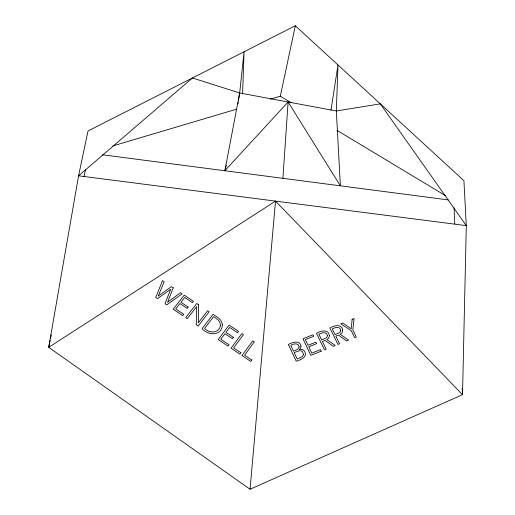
<?xml version="1.0" encoding="UTF-8"?>
<svg xmlns="http://www.w3.org/2000/svg" width="515" height="515" viewBox="0 0 515 515"><rect width="100%" height="100%" fill="white"/><g stroke="black" fill="none" stroke-linecap="round" stroke-linejoin="round"><path stroke-width="0.77" d="M242.591 93.994L244.065 51.77L239.675 92.97L238.419 100.818M282.889 178.325L288.117 101.996L224.855 170.755L239.675 92.97L192.43 77.977L78.576 175.795L48.706 347.335L250.058 489.25L462.515 394.664L466.294 225.634L463.918 180.688L295.327 25.75L88.033 130.965L78.576 175.795L466.294 225.634L380.315 103.856L336.34 110.983L239.675 92.97M250.058 489.25L275.525 201.114L48.706 347.335L50.161 340.306M330.971 110.216L337.995 64.961L336.34 110.983L340.376 185.831L288.117 101.996M237.924 103.953L238.175 102.388M50.483 338.741L51.294 334.84M84.042 176.645L85.509 169.557M270.375 99.15L280.302 96.202L295.327 25.75M224.855 170.755L226.31 165.431M112.798 145.932L236.733 109.135M102.446 154.777L448.185 199.897M280.302 96.202L291.194 102.762M336.874 130.263L445.488 195.655M275.525 201.114L462.515 394.664L462.232 388.271M454.063 207.854L454.79 223.916M198.629 304.751L198.339 322.834L207.622 310.757L209.154 311.775L198.191 326.059L196.273 324.765L196.717 306.56L187.241 318.688L185.709 317.658L196.73 303.483L198.629 304.751M300.927 345.977C301.127 347.368 300.342 348.642 299.376 349.479C301.668 348.713 304.114 350 305.06 352.17C307.294 357.558 300.065 360.088 296.247 361.227L288.361 344.496C291.979 342.327 299.807 339.72 300.927 345.977M222.371 324.811C221.868 336.347 208.079 335.626 202.086 328.679L213.03 314.362C216.892 316.841 222.132 319.551 222.371 324.811M342.687 330.07L342.546 331.673L341.722 333.096L340.19 334.222L348.578 340.145L346.601 340.936L338.516 335.085L335.819 336.16L339.546 343.782L337.924 344.438L329.928 328.068C333.714 325.493 341.78 323.504 342.687 330.07M329.355 335.374L329.201 336.99L328.364 338.426L326.813 339.559L335.233 345.52L333.244 346.325L325.126 340.434L322.396 341.522L326.104 349.196L324.463 349.859L316.506 333.372C320.304 330.791 328.467 328.737 329.355 335.374M352.138 319.294L351.236 328.77L342.765 322.995L340.756 323.793L351.224 330.669L354.693 337.679L356.296 337.035L352.82 330.031L354.127 318.508L352.138 319.294M220.375 325.313C219.641 333.289 209.058 333.778 204.655 328.37L213.558 316.719C216.686 318.598 220.613 321.141 220.375 325.313M340.776 330.289L340.57 331.441L339.668 332.529L335.072 334.634L332.291 328.943C334.885 327.405 340.158 325.937 340.776 330.289M327.431 335.593L327.212 336.759L326.298 337.859L321.65 339.984L318.882 334.254C321.489 332.709 326.819 331.197 327.431 335.593M299.144 347.013L297.973 349.157L293.479 351.127L290.769 345.385C293.28 343.55 298.906 342.552 299.144 347.013M303.547 354.346C303.013 357.333 299.498 357.919 297.187 358.987L294.149 352.55L299.434 350.676L301.005 350.76L302.266 351.462L303.547 354.346M173.252 287.821L167.523 302.311L180.533 292.681L182.213 293.801L166.731 304.893L164.967 303.708L170.761 289.218L157.461 298.655L155.704 297.47L162.502 280.643L164.163 281.757L158.214 296.061L171.456 286.623L173.252 287.821M251.777 360.049L250.766 361.427L241.966 355.511L252.736 340.859L254.301 341.902L244.548 355.189L251.777 360.049M240.84 352.698L239.829 354.069L231.074 348.179L241.889 333.623L243.447 334.66L233.655 347.863L240.84 352.698M233.366 337.325L232.355 338.683L224.946 333.72L220.806 339.231L229.008 344.741L227.991 346.106L218.231 339.54L229.104 325.087L238.561 331.402L237.563 332.748L229.651 327.463L225.963 332.368L233.366 337.325M188.2 307.082L187.177 308.401L179.935 303.547L175.718 308.916L183.733 314.305L182.696 315.637L173.156 309.219L184.228 295.147L193.473 301.314L192.456 302.62L184.718 297.458L180.965 302.234L188.2 307.082M321.218 351.166L310.86 355.337L302.936 338.735L312.998 334.763L313.732 336.295L305.331 339.617L308.022 345.25L315.882 342.121L316.622 343.66L308.762 346.801L311.781 353.116L320.478 349.621L321.218 351.166"/></g></svg>
